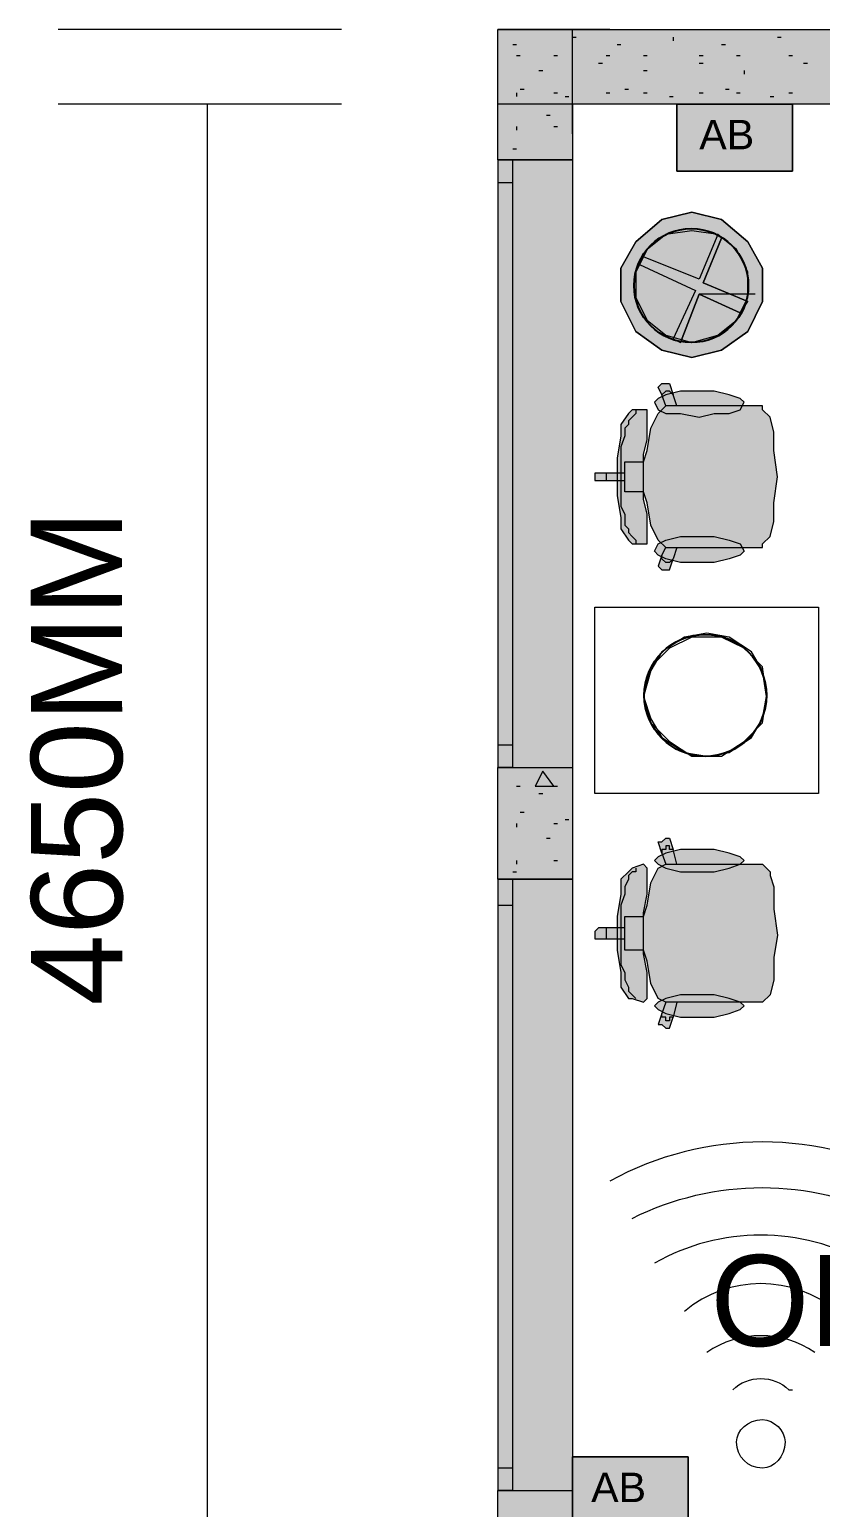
# Model space of a CAD drawing. Header units: inches. Extents: x 0.12 to 8.16, y 2.81 to 8.2.
# Drawn here: x 2.126 to 2.479, y 6.769 to 7.43 of the extents above; entities that cross this region are included whole.
import ezdxf

# ---------------------------------------------------------------- set-up
doc = ezdxf.new("R2010")
doc.units = ezdxf.units.IN
doc.header["$MEASUREMENT"] = 0
for name, color, linetype, true_color in [('PDF_Geometry', 7, 'Continuous', 0x029e21), ('PDF_Solid Fills', 7, 'Continuous', 0xffffff), ('PDF_Text', 7, 'Continuous', 0x5555ff)]:
    doc.layers.add(name, color=color, linetype=linetype, true_color=true_color)
doc.styles.add('PDF F2', font='arial.ttf')

msp = doc.modelspace()

# ---------------------------------------------------------------- hatches: boundary and pattern name
at = {"layer": 'PDF_Solid Fills', "true_color": 0xaaaaaa, "transparency": 33554559}
for points in [[(2.42167, 7.34833), (2.435, 7.345), (2.44667, 7.335), (2.45333, 7.32333), (2.45333, 7.30833), (2.44667, 7.295), (2.435, 7.28667), (2.42167, 7.28333), (2.40833, 7.28667), (2.39667, 7.295), (2.39, 7.30833), (2.39, 7.32333), (2.39667, 7.335), (2.40833, 7.345)], [(2.44667, 7.30833), (2.44333, 7.30333), (2.425, 7.31167), (2.41667, 7.29), (2.41333, 7.29167), (2.42333, 7.31333), (2.39833, 7.325), (2.4, 7.32833), (2.425, 7.31833), (2.43333, 7.33833), (2.435, 7.33667), (2.42667, 7.31667)]]:
    msp.add_hatch(color=253, dxfattribs=at).paths.add_polyline_path(points)
at = {"layer": 'PDF_Solid Fills', "transparency": 33554559}
for points in [[(2.42167, 7.34), (2.43333, 7.33833), (2.44167, 7.33167), (2.44667, 7.32167), (2.44667, 7.31), (2.44167, 7.3), (2.43333, 7.29333), (2.42167, 7.29), (2.41, 7.29333), (2.40167, 7.3), (2.39667, 7.31), (2.39667, 7.32167), (2.40167, 7.33167), (2.41, 7.33833)], [(2.44333, 7.26167), (2.44833, 7.26167), (2.45333, 7.26167), (2.45333, 7.26), (2.45667, 7.25667), (2.45667, 7.25667), (2.45833, 7.25), (2.45833, 7.24167), (2.45833, 7.24167), (2.46, 7.23), (2.37833, 7.23), (2.37833, 7.23167), (2.38, 7.23167), (2.385, 7.23167), (2.39167, 7.23167), (2.39167, 7.23667), (2.395, 7.23667), (2.4, 7.23667), (2.40167, 7.24167), (2.40333, 7.25167), (2.40667, 7.25833), (2.41, 7.26167), (2.40833, 7.26667), (2.40667, 7.27), (2.40833, 7.27167), (2.41, 7.27167), (2.41167, 7.27167), (2.41333, 7.26667), (2.415, 7.26167)], [(2.425, 7.26833), (2.43167, 7.26833), (2.43833, 7.26667), (2.44333, 7.265), (2.445, 7.26333), (2.44333, 7.26), (2.43833, 7.25833), (2.43167, 7.25833), (2.425, 7.25667), (2.41667, 7.25833), (2.41, 7.25833), (2.40667, 7.26), (2.405, 7.26333), (2.40667, 7.265), (2.41, 7.26667), (2.41667, 7.26833)], [(2.38833, 7.23833), (2.39, 7.24833), (2.39, 7.25167), (2.39, 7.25333), (2.39333, 7.25833), (2.395, 7.26), (2.4, 7.26), (2.40167, 7.26), (2.40167, 7.25667), (2.40167, 7.25333), (2.40167, 7.24667), (2.4, 7.24), (2.4, 7.23), (2.38833, 7.23)], [(2.44333, 7.19833), (2.415, 7.19833), (2.41333, 7.19333), (2.41167, 7.18833), (2.41, 7.18833), (2.40833, 7.18833), (2.40667, 7.19), (2.40833, 7.195), (2.41, 7.19833), (2.40667, 7.20167), (2.40333, 7.20833), (2.40167, 7.21833), (2.4, 7.22333), (2.395, 7.22333), (2.39167, 7.22333), (2.39167, 7.22833), (2.385, 7.22833), (2.38, 7.22833), (2.37833, 7.22833), (2.37833, 7.23), (2.46, 7.23), (2.45833, 7.21833), (2.45833, 7.21833), (2.45833, 7.21), (2.45667, 7.20333), (2.45667, 7.20333), (2.45333, 7.2), (2.45333, 7.19833), (2.44833, 7.19833)], [(2.38833, 7.22167), (2.38833, 7.23), (2.4, 7.23), (2.4, 7.22), (2.40167, 7.21333), (2.40167, 7.20667), (2.40167, 7.20333), (2.40167, 7.2), (2.4, 7.2), (2.395, 7.2), (2.39333, 7.20167), (2.39, 7.20667), (2.39, 7.20833), (2.39, 7.21167)], [(2.425, 7.19167), (2.41667, 7.19167), (2.41, 7.19333), (2.40667, 7.195), (2.405, 7.19667), (2.40667, 7.2), (2.41, 7.20167), (2.41667, 7.20333), (2.425, 7.20333), (2.43167, 7.20333), (2.43833, 7.20167), (2.44333, 7.2), (2.445, 7.19667), (2.44333, 7.195), (2.43833, 7.19333), (2.43167, 7.19167)], [(2.44333, 7.05667), (2.44833, 7.05667), (2.45333, 7.05667), (2.45333, 7.05667), (2.45667, 7.05333), (2.45667, 7.05167), (2.45833, 7.04667), (2.45833, 7.03667), (2.45833, 7.03667), (2.46, 7.025), (2.37833, 7.025), (2.37833, 7.02667), (2.38, 7.02833), (2.385, 7.02833), (2.39167, 7.02833), (2.39167, 7.03333), (2.395, 7.03333), (2.4, 7.03333), (2.40167, 7.03833), (2.40333, 7.04833), (2.40667, 7.055), (2.41, 7.05667), (2.40833, 7.06167), (2.40667, 7.06667), (2.40833, 7.06667), (2.41, 7.06833), (2.41167, 7.06833), (2.41333, 7.06333), (2.415, 7.05667)], [(2.425, 7.06333), (2.43167, 7.06333), (2.43833, 7.06167), (2.44333, 7.06), (2.445, 7.05833), (2.44333, 7.05667), (2.43833, 7.055), (2.43167, 7.05333), (2.425, 7.05333), (2.41667, 7.05333), (2.41, 7.055), (2.40667, 7.05667), (2.405, 7.05833), (2.40667, 7.06), (2.41, 7.06167), (2.41667, 7.06333)], [(2.38833, 7.03333), (2.39, 7.04333), (2.39, 7.04667), (2.39, 7.05), (2.39333, 7.05333), (2.395, 7.055), (2.4, 7.05667), (2.40167, 7.055), (2.40167, 7.05333), (2.40167, 7.04833), (2.40167, 7.04333), (2.4, 7.035), (2.4, 7.025), (2.38833, 7.025)], [(2.44333, 6.995), (2.415, 6.995), (2.41333, 6.98833), (2.41167, 6.98333), (2.41, 6.98333), (2.40833, 6.985), (2.40667, 6.985), (2.40833, 6.99), (2.41, 6.995), (2.40667, 6.99667), (2.40333, 7.00333), (2.40167, 7.01333), (2.4, 7.01833), (2.395, 7.01833), (2.39167, 7.01833), (2.39167, 7.02333), (2.385, 7.02333), (2.38, 7.02333), (2.37833, 7.02333), (2.37833, 7.025), (2.46, 7.025), (2.45833, 7.015), (2.45833, 7.015), (2.45833, 7.005), (2.45667, 6.99833), (2.45667, 6.99833), (2.45333, 6.995), (2.45333, 6.995), (2.44833, 6.995)], [(2.38833, 7.01833), (2.38833, 7.025), (2.4, 7.025), (2.4, 7.01667), (2.40167, 7.00833), (2.40167, 7.00333), (2.40167, 6.99833), (2.40167, 6.99667), (2.4, 6.995), (2.395, 6.99667), (2.39333, 6.99667), (2.39, 7.00167), (2.39, 7.005), (2.39, 7.00833)], [(2.425, 6.98833), (2.41667, 6.98833), (2.41, 6.99), (2.40667, 6.99167), (2.405, 6.99333), (2.40667, 6.995), (2.41, 6.99667), (2.41667, 6.99833), (2.425, 6.99833), (2.43167, 6.99833), (2.43833, 6.99667), (2.44333, 6.995), (2.445, 6.99333), (2.44333, 6.99167), (2.43833, 6.99), (2.43167, 6.98833)]]:
    msp.add_hatch(color=256, dxfattribs=at).paths.add_polyline_path(points)

# ---------------------------------------------------------------- linework, layer by layer
at = {"layer": 'PDF_Geometry', "color": 251, "lineweight": 9, "true_color": 0x6a6a6a}
for points in [[(2.265, 7.43), (2.13833, 7.43)], [(2.385, 7.43), (2.335, 7.43)], [(2.36833, 7.38333), (2.36833, 7.43)], [(2.265, 7.39667), (2.13833, 7.39667)], [(2.205, 7.39667), (2.205, 6.76333)], [(2.41, 7.39667), (2.335, 7.39667)], [(2.43333, 7.33833), (2.425, 7.31833), (2.4, 7.32833)], [(2.435, 7.33667), (2.42667, 7.31667), (2.44667, 7.30833)], [(2.39833, 7.325), (2.42333, 7.31333), (2.41333, 7.29167)], [(2.44333, 7.30333), (2.425, 7.31167), (2.41667, 7.29)]]:
    msp.add_lwpolyline(points, dxfattribs=at)
at = {"layer": 'PDF_Geometry', "color": 7, "lineweight": 13}
for points in [[(2.34167, 7.37167), (2.335, 7.37167), (2.335, 7.43), (2.36833, 7.43), (2.505, 7.43), (2.505, 7.42333), (2.505, 7.39667), (2.36833, 7.39667), (2.36833, 7.37167)], [(2.46667, 7.36667), (2.46667, 7.39667), (2.415, 7.39667), (2.415, 7.36667)], [(2.34167, 7.37167), (2.335, 7.37167)], [(2.455, 7.13167), (2.45333, 7.145), (2.445, 7.15333), (2.435, 7.15833), (2.42167, 7.15833), (2.41167, 7.15333), (2.40333, 7.145), (2.4, 7.13167), (2.40333, 7.12), (2.41167, 7.11167), (2.42167, 7.105), (2.435, 7.105), (2.445, 7.11167), (2.45333, 7.12)], [(2.34167, 7.1), (2.335, 7.1)], [(2.42, 6.76333), (2.42, 6.79167), (2.36833, 6.79167), (2.36833, 6.76333)], [(2.34167, 6.77667), (2.335, 6.77667)]]:
    msp.add_lwpolyline(points, close=True, dxfattribs=at)
at = {"layer": 'PDF_Geometry', "color": 54, "lineweight": 13, "true_color": 0x9f9f00}
for points in [[(2.34167, 7.42333), (2.34333, 7.42333)], [(2.36833, 7.42667), (2.37, 7.42667)], [(2.38833, 7.42333), (2.39, 7.42333)], [(2.41333, 7.42667), (2.41333, 7.425)], [(2.435, 7.42333), (2.43667, 7.42333)], [(2.46, 7.42667), (2.46167, 7.42667)], [(2.34333, 7.41833), (2.345, 7.41833)], [(2.36, 7.41833), (2.36167, 7.41833)], [(2.38333, 7.41833), (2.385, 7.41833)], [(2.4, 7.41833), (2.40167, 7.41833)], [(2.425, 7.41833), (2.42667, 7.41833)], [(2.44167, 7.41833), (2.44333, 7.41833)], [(2.465, 7.41833), (2.46667, 7.41833)], [(2.35333, 7.41167), (2.355, 7.41167)], [(2.38, 7.415), (2.38167, 7.415)], [(2.4, 7.41167), (2.40167, 7.41167)], [(2.425, 7.415), (2.42667, 7.415)], [(2.445, 7.41167), (2.445, 7.41)], [(2.47167, 7.415), (2.47333, 7.415)], [(2.345, 7.40333), (2.34667, 7.40333)], [(2.39167, 7.40333), (2.39333, 7.40333)], [(2.43667, 7.40333), (2.43833, 7.40333)], [(2.34333, 7.40167), (2.34333, 7.4)], [(2.36, 7.40167), (2.36167, 7.40167)], [(2.365, 7.4), (2.36667, 7.4)], [(2.38333, 7.40167), (2.385, 7.40167)], [(2.4, 7.40167), (2.40167, 7.40167)], [(2.41167, 7.4), (2.41333, 7.4)], [(2.425, 7.40167), (2.42667, 7.40167)], [(2.44167, 7.40167), (2.44333, 7.40167)], [(2.45667, 7.4), (2.45833, 7.4)], [(2.465, 7.40167), (2.46667, 7.40167)], [(2.335, 7.38833), (2.335, 7.39)], [(2.35667, 7.39167), (2.35833, 7.39167)], [(2.335, 7.38833), (2.335, 7.38833)], [(2.34333, 7.38667), (2.34333, 7.385)], [(2.36, 7.38667), (2.36167, 7.38667)], [(2.34167, 7.37667), (2.34333, 7.37667)], [(2.36833, 7.38), (2.36833, 7.37833)], [(2.34167, 7.1), (2.34333, 7.1)], [(2.34333, 7.09167), (2.345, 7.09167)], [(2.35333, 7.08833), (2.355, 7.08833)], [(2.36, 7.09167), (2.36167, 7.09167)], [(2.345, 7.08), (2.34667, 7.08)], [(2.34333, 7.075), (2.34333, 7.07333)], [(2.36, 7.075), (2.36167, 7.075)], [(2.365, 7.07667), (2.36667, 7.07667)], [(2.35667, 7.06833), (2.35833, 7.06833)], [(2.34167, 7.05333), (2.34333, 7.05333)], [(2.34333, 7.05833), (2.34333, 7.05667)], [(2.36, 7.05833), (2.36167, 7.05833)], [(2.36833, 7.05667), (2.36833, 7.055)], [(2.335, 7.05), (2.335, 7.05)], [(2.34167, 6.77667), (2.34333, 6.77667)]]:
    msp.add_lwpolyline(points, dxfattribs=at)
at = {"layer": 'PDF_Geometry', "color": 1, "lineweight": 13}
for points in [[(2.415, 7.39667), (2.46667, 7.39667), (2.46667, 7.36667), (2.415, 7.36667)], [(2.37833, 7.17167), (2.47833, 7.17167), (2.47833, 7.08833), (2.37833, 7.08833)], [(2.455, 7.13167), (2.45333, 7.14333), (2.44833, 7.15167), (2.43833, 7.15833), (2.42833, 7.16), (2.41833, 7.15833), (2.40833, 7.15167), (2.40333, 7.14333), (2.4, 7.13167), (2.40333, 7.12167), (2.40833, 7.11333), (2.41833, 7.10667), (2.42833, 7.105), (2.43833, 7.10667), (2.44833, 7.11333), (2.45333, 7.12167)], [(2.36833, 6.79167), (2.42, 6.79167), (2.42, 6.76333), (2.36833, 6.76333)]]:
    msp.add_lwpolyline(points, close=True, dxfattribs=at)
at = {"layer": 'PDF_Geometry', "color": 30, "lineweight": 13, "true_color": 0xff6600}
for points in [[(2.335, 7.37167), (2.335, 7.1)], [(2.36833, 7.37167), (2.36833, 7.1)], [(2.335, 7.36167), (2.335, 7.11)], [(2.34167, 7.11), (2.34167, 7.36167)], [(2.335, 7.05), (2.335, 6.77667)], [(2.36833, 7.05), (2.36833, 6.77667)], [(2.335, 7.03833), (2.335, 6.78667)], [(2.34167, 6.78667), (2.34167, 7.03833)]]:
    msp.add_lwpolyline(points, dxfattribs=at)
at = {"layer": 'PDF_Geometry', "color": 30, "lineweight": 9, "true_color": 0xff6600}
for points in [[(2.335, 7.37167), (2.335, 7.36167), (2.34167, 7.36167), (2.34167, 7.37167)], [(2.34167, 7.1), (2.34167, 7.11), (2.335, 7.11), (2.335, 7.1)], [(2.335, 7.05), (2.335, 7.03833), (2.34167, 7.03833), (2.34167, 7.05)], [(2.34167, 6.77667), (2.34167, 6.78667), (2.335, 6.78667), (2.335, 6.77667)]]:
    msp.add_lwpolyline(points, dxfattribs=at)
at = {"layer": 'PDF_Geometry', "color": 7, "lineweight": 13}
for points in [[(2.34167, 7.37167), (2.36833, 7.37167)], [(2.45, 7.31167), (2.425, 7.31167)], [(2.34167, 7.05), (2.335, 7.05), (2.34167, 7.05), (2.335, 7.05), (2.335, 7.1), (2.34167, 7.1), (2.36833, 7.1), (2.36833, 7.05), (2.34167, 7.05), (2.36833, 7.05)], [(2.34167, 7.1), (2.36833, 7.1)], [(2.335, 6.715), (2.335, 6.77667), (2.34167, 6.77667), (2.36833, 6.77667), (2.36833, 6.715)], [(2.34167, 6.77667), (2.36833, 6.77667)]]:
    msp.add_lwpolyline(points, dxfattribs=at)
at = {"layer": 'PDF_Geometry', "color": 8, "lineweight": 13, "true_color": 0x7f7f7f}
for points in [[(2.42167, 7.34833), (2.40833, 7.345), (2.39667, 7.335), (2.39, 7.32333), (2.39, 7.30833), (2.39667, 7.295), (2.40833, 7.28667), (2.42167, 7.28333), (2.435, 7.28667), (2.44667, 7.295), (2.45333, 7.30833), (2.45333, 7.32333), (2.44667, 7.335), (2.435, 7.345)], [(2.42167, 7.29), (2.43333, 7.29333), (2.44167, 7.3), (2.44667, 7.31), (2.44667, 7.32167), (2.44167, 7.33167), (2.43333, 7.33833), (2.42167, 7.34), (2.41, 7.33833), (2.40167, 7.33167), (2.39667, 7.32167), (2.39667, 7.31), (2.40167, 7.3), (2.41, 7.29333)], [(2.42167, 7.34), (2.41, 7.33833), (2.40167, 7.33167), (2.39667, 7.32167), (2.39667, 7.31), (2.40167, 7.3), (2.41, 7.29333), (2.42167, 7.29), (2.43333, 7.29333), (2.44167, 7.3), (2.44667, 7.31), (2.44667, 7.32167), (2.44167, 7.33167), (2.43333, 7.33833)], [(2.44667, 7.30833), (2.42667, 7.31667), (2.435, 7.33667), (2.43333, 7.33833), (2.425, 7.31833), (2.4, 7.32833), (2.39833, 7.325), (2.42333, 7.31333), (2.41333, 7.29167), (2.41667, 7.29), (2.425, 7.31167), (2.44333, 7.30333)]]:
    msp.add_lwpolyline(points, close=True, dxfattribs=at)
at = {"layer": 'PDF_Geometry', "color": 123, "lineweight": 13, "true_color": 0x71cebe}
for points in [[(2.42167, 7.34833), (2.435, 7.345), (2.44667, 7.335), (2.45333, 7.32333), (2.45333, 7.30833), (2.44667, 7.295), (2.435, 7.28667), (2.42167, 7.28333), (2.40833, 7.28667), (2.39667, 7.295), (2.39, 7.30833), (2.39, 7.32333), (2.39667, 7.335), (2.40833, 7.345)], [(2.42167, 7.34), (2.41, 7.33833), (2.40167, 7.33167), (2.39667, 7.32167), (2.39667, 7.31), (2.40167, 7.3), (2.41, 7.29333), (2.42167, 7.29), (2.43333, 7.29333), (2.44167, 7.3), (2.44667, 7.31), (2.44667, 7.32167), (2.44167, 7.33167), (2.43333, 7.33833)]]:
    msp.add_lwpolyline(points, close=True, dxfattribs=at)
at = {"layer": 'PDF_Geometry', "lineweight": 9}
for points in [[(2.415, 7.26167), (2.41333, 7.26667), (2.41167, 7.26833), (2.41, 7.26833), (2.40833, 7.26667), (2.40667, 7.27), (2.40833, 7.27167), (2.41, 7.27167), (2.41167, 7.27167), (2.41333, 7.26667)], [(2.40833, 7.26667), (2.40833, 7.26667)], [(2.40833, 7.26667), (2.40833, 7.26667)], [(2.40833, 7.195), (2.41, 7.19833), (2.415, 7.19833), (2.44333, 7.19833), (2.44833, 7.19833), (2.45333, 7.19833), (2.45333, 7.2), (2.45667, 7.20333), (2.45833, 7.21), (2.45833, 7.21833), (2.46, 7.23), (2.45833, 7.24167), (2.45833, 7.25), (2.45667, 7.25667), (2.45333, 7.26), (2.45333, 7.26167), (2.44833, 7.26167), (2.44333, 7.26167), (2.415, 7.26167), (2.41, 7.26167), (2.40833, 7.26667)], [(2.41, 7.26833), (2.41, 7.26833)], [(2.41167, 7.26833), (2.41167, 7.26833)], [(2.41167, 7.26833), (2.41167, 7.26833)], [(2.39667, 7.26), (2.39667, 7.25833), (2.395, 7.25667), (2.39333, 7.255), (2.39333, 7.25333), (2.39167, 7.25167), (2.39167, 7.24833), (2.39, 7.24333), (2.39, 7.23833), (2.39, 7.235), (2.39, 7.23), (2.39, 7.225), (2.39, 7.22167), (2.39, 7.21667), (2.39167, 7.21333), (2.39167, 7.20833), (2.39333, 7.20667), (2.39333, 7.205), (2.395, 7.20333), (2.39667, 7.20167), (2.39667, 7.2)], [(2.39667, 7.26), (2.39667, 7.26)], [(2.41, 7.19833), (2.40667, 7.20167), (2.40333, 7.20833), (2.40167, 7.21833), (2.4, 7.22333), (2.4, 7.23), (2.4, 7.23667), (2.40167, 7.24167), (2.40333, 7.25167), (2.40667, 7.25833), (2.41, 7.26167)], [(2.41, 7.26167), (2.41, 7.26167)], [(2.45667, 7.25667), (2.45667, 7.25667)], [(2.45833, 7.24167), (2.45833, 7.24167)], [(2.385, 7.23167), (2.38, 7.23167), (2.37833, 7.23167), (2.37833, 7.23), (2.37833, 7.22833), (2.38, 7.22833), (2.385, 7.22833)], [(2.39167, 7.23167), (2.385, 7.23167), (2.38333, 7.23167), (2.38333, 7.23), (2.38333, 7.22833), (2.385, 7.22833), (2.39167, 7.22833)], [(2.38333, 7.23167), (2.38333, 7.23167)], [(2.38333, 7.23167), (2.38333, 7.23167)], [(2.4, 7.22333), (2.395, 7.22333), (2.39167, 7.22333), (2.39167, 7.22833), (2.39167, 7.23), (2.39167, 7.23167), (2.39167, 7.23667), (2.395, 7.23667), (2.4, 7.23667)], [(2.38333, 7.23), (2.38333, 7.23)], [(2.38333, 7.22833), (2.38333, 7.22833)], [(2.45833, 7.21833), (2.45833, 7.21833)], [(2.39667, 7.2), (2.39667, 7.2)], [(2.415, 7.19833), (2.41333, 7.19333), (2.41167, 7.19167), (2.41, 7.19167), (2.40833, 7.19333), (2.40833, 7.195), (2.40667, 7.19), (2.40833, 7.18833), (2.41, 7.18833), (2.41167, 7.18833), (2.41333, 7.19333)], [(2.41, 7.19833), (2.41, 7.19833)], [(2.45667, 7.20333), (2.45667, 7.20333)], [(2.40833, 7.19333), (2.40833, 7.19333)], [(2.41, 7.19167), (2.41, 7.19167)], [(2.41167, 7.19167), (2.41167, 7.19167)], [(2.41167, 7.19167), (2.41167, 7.19167)], [(2.415, 7.05667), (2.41333, 7.06333), (2.41167, 7.06333), (2.41167, 7.065), (2.41, 7.065), (2.41, 7.06333), (2.40833, 7.06333), (2.40833, 7.06167), (2.40667, 7.06667), (2.40833, 7.06667), (2.41, 7.06833), (2.41167, 7.06833), (2.41333, 7.06333)], [(2.40833, 7.06167), (2.41, 7.05667), (2.415, 7.05667), (2.44333, 7.05667), (2.44833, 7.05667), (2.45333, 7.05667), (2.45667, 7.05333), (2.45667, 7.05167), (2.45833, 7.04667), (2.45833, 7.03667), (2.46, 7.025), (2.45833, 7.015), (2.45833, 7.005), (2.45667, 6.99833), (2.45333, 6.995), (2.44833, 6.995), (2.44333, 6.995), (2.43833, 6.99667), (2.43167, 6.99833), (2.425, 6.99833), (2.41667, 6.99833), (2.41, 6.99667), (2.40667, 6.995), (2.405, 6.99333), (2.40667, 6.99167), (2.41, 6.99), (2.41667, 6.98833), (2.425, 6.98833), (2.43167, 6.98833), (2.43833, 6.99), (2.44333, 6.99167), (2.445, 6.99333), (2.44333, 6.995), (2.415, 6.995), (2.41, 6.995), (2.40833, 6.99)], [(2.40833, 7.06167), (2.40833, 7.06167)], [(2.41167, 7.06333), (2.41167, 7.06333)], [(2.39667, 7.055), (2.39667, 7.05333), (2.395, 7.05333), (2.39333, 7.05167), (2.39333, 7.05), (2.39167, 7.04667), (2.39167, 7.04333), (2.39, 7.03833), (2.39, 7.035), (2.39, 7.03), (2.39, 7.025), (2.39, 7.02167), (2.39, 7.01667), (2.39, 7.01167), (2.39167, 7.00833), (2.39167, 7.005), (2.39333, 7.00167), (2.39333, 7), (2.395, 6.99833), (2.39667, 6.99667)], [(2.39667, 7.055), (2.39667, 7.055)], [(2.41, 6.995), (2.40667, 6.99667), (2.40333, 7.00333), (2.40167, 7.01333), (2.4, 7.01833), (2.4, 7.025), (2.4, 7.03333), (2.40167, 7.03833), (2.40333, 7.04833), (2.40667, 7.055), (2.41, 7.05667)], [(2.41, 7.05667), (2.41, 7.05667)], [(2.45333, 7.05667), (2.45333, 7.05667)], [(2.4, 7.01833), (2.395, 7.01833), (2.39167, 7.01833), (2.39167, 7.02333), (2.39167, 7.025), (2.39167, 7.02833), (2.39167, 7.03333), (2.395, 7.03333), (2.4, 7.03333)], [(2.45833, 7.03667), (2.45833, 7.03667)], [(2.385, 7.02833), (2.38, 7.02833), (2.37833, 7.02667), (2.37833, 7.025), (2.37833, 7.02333), (2.38, 7.02333), (2.385, 7.02333)], [(2.39167, 7.02833), (2.385, 7.02833), (2.38333, 7.02833), (2.38333, 7.02667), (2.38333, 7.025), (2.38333, 7.02333), (2.385, 7.02333), (2.39167, 7.02333)], [(2.38333, 7.02667), (2.38333, 7.02667)], [(2.38333, 7.025), (2.38333, 7.025)], [(2.38333, 7.025), (2.38333, 7.025)], [(2.45833, 7.015), (2.45833, 7.015)], [(2.39667, 6.99667), (2.39667, 6.99667)], [(2.39667, 6.99667), (2.39667, 6.99667)], [(2.415, 6.995), (2.41333, 6.98833), (2.41167, 6.98833), (2.41167, 6.98667), (2.41, 6.98667), (2.41, 6.98833), (2.40833, 6.98833), (2.40833, 6.99), (2.40667, 6.985), (2.40833, 6.985), (2.41, 6.98333), (2.41167, 6.98333), (2.41333, 6.98833)], [(2.41, 6.995), (2.41, 6.995)], [(2.45333, 6.995), (2.45333, 6.995)], [(2.45667, 6.99833), (2.45667, 6.99833)], [(2.40833, 6.98833), (2.40833, 6.98833)], [(2.41167, 6.98667), (2.41167, 6.98667)]]:
    msp.add_lwpolyline(points, dxfattribs=at)
for points in [[(2.425, 7.26833), (2.41667, 7.26833), (2.41, 7.26667), (2.40667, 7.265), (2.405, 7.26333), (2.40667, 7.26), (2.41, 7.25833), (2.41667, 7.25833), (2.425, 7.25667), (2.43167, 7.25833), (2.43833, 7.25833), (2.44333, 7.26), (2.445, 7.26333), (2.44333, 7.265), (2.43833, 7.26667), (2.43167, 7.26833)], [(2.40167, 7.21333), (2.4, 7.22), (2.4, 7.23), (2.4, 7.24), (2.40167, 7.24667), (2.40167, 7.25333), (2.40167, 7.25667), (2.40167, 7.26), (2.4, 7.26), (2.395, 7.26), (2.39333, 7.25833), (2.39, 7.25333), (2.39, 7.25167), (2.39, 7.24833), (2.38833, 7.23833), (2.38833, 7.23), (2.38833, 7.22167), (2.39, 7.21167), (2.39, 7.20833), (2.39, 7.20667), (2.39333, 7.20167), (2.395, 7.2), (2.4, 7.2), (2.40167, 7.2), (2.40167, 7.20333), (2.40167, 7.20667)], [(2.425, 7.19167), (2.41667, 7.19167), (2.41, 7.19333), (2.40667, 7.195), (2.405, 7.19667), (2.40667, 7.2), (2.41, 7.20167), (2.41667, 7.20333), (2.425, 7.20333), (2.43167, 7.20333), (2.43833, 7.20167), (2.44333, 7.2), (2.445, 7.19667), (2.44333, 7.195), (2.43833, 7.19333), (2.43167, 7.19167)], [(2.425, 7.06333), (2.41667, 7.06333), (2.41, 7.06167), (2.40667, 7.06), (2.405, 7.05833), (2.40667, 7.05667), (2.41, 7.055), (2.41667, 7.05333), (2.425, 7.05333), (2.43167, 7.05333), (2.43833, 7.055), (2.44333, 7.05667), (2.445, 7.05833), (2.44333, 7.06), (2.43833, 7.06167), (2.43167, 7.06333)], [(2.40167, 7.00833), (2.4, 7.01667), (2.4, 7.025), (2.4, 7.035), (2.40167, 7.04333), (2.40167, 7.04833), (2.40167, 7.05333), (2.40167, 7.055), (2.4, 7.05667), (2.395, 7.055), (2.39333, 7.05333), (2.39, 7.05), (2.39, 7.04667), (2.39, 7.04333), (2.38833, 7.03333), (2.38833, 7.025), (2.38833, 7.01833), (2.39, 7.00833), (2.39, 7.005), (2.39, 7.00167), (2.39333, 6.99667), (2.395, 6.99667), (2.4, 6.995), (2.40167, 6.99667), (2.40167, 6.99833), (2.40167, 7.00333)]]:
    msp.add_lwpolyline(points, close=True, dxfattribs=at)
at = {"layer": 'PDF_Geometry', "color": 54, "lineweight": 13, "true_color": 0x9f9f00}
msp.add_lwpolyline([(2.355, 7.09833), (2.35167, 7.09167), (2.36, 7.09167)], close=True, dxfattribs=at)
at = {"layer": 'PDF_Geometry', "color": 7, "lineweight": 25}
for centre, radius in [((2.42141, 7.31551), 0.02551), ((2.42772, 7.13222), 0.02728)]:
    msp.add_circle(centre, radius, dxfattribs=at)
at = {"layer": 'PDF_Geometry', "color": 5, "lineweight": 9}
for centre, radius, start, end in [((2.45333, 6.79035), 0.14215, 61.26877, 118.73123), ((2.4525, 6.79433), 0.0965, 60.51275, 119.48725), ((2.4525, 6.81622), 0.05294, 49.80938, 130.19062), ((2.4525, 6.80315), 0.04269, 55.51739, 124.48261)]:
    msp.add_arc(centre, radius, start, end, dxfattribs=at)
for points in [[(2.395, 6.89833), (2.43167, 6.91667), (2.475, 6.91667), (2.51, 6.89833)], [(2.44, 6.82167), (2.44667, 6.82833), (2.45833, 6.82833), (2.465, 6.82167)], [(2.465, 6.82167), (2.46667, 6.82167), (2.46667, 6.82167), (2.46667, 6.82167)], [(2.44167, 6.79833), (2.44167, 6.80333), (2.44667, 6.80833), (2.45333, 6.80833)], [(2.45333, 6.80833), (2.45833, 6.80833), (2.46333, 6.80333), (2.46333, 6.79833)], [(2.45333, 6.78667), (2.44667, 6.78667), (2.44167, 6.79167), (2.44167, 6.79833)], [(2.46333, 6.79833), (2.46333, 6.79167), (2.45833, 6.78667), (2.45333, 6.78667)]]:
    msp.add_open_spline(points, degree=3, dxfattribs=at)
at = {"layer": 'PDF_Solid Fills', "lineweight": 25, "transparency": 33554559}
for points in [[(2.335, 7.43), (2.36833, 7.43), (2.335, 7.37167), (2.36833, 7.37167)], [(2.36833, 7.43), (2.505, 7.43), (2.36833, 7.39667), (2.505, 7.39667)], [(2.335, 7.37167), (2.36833, 7.37167), (2.335, 7.1), (2.36833, 7.1)], [(2.335, 7.37167), (2.34167, 7.37167), (2.335, 7.1), (2.34167, 7.1)], [(2.335, 7.1), (2.36833, 7.1), (2.335, 7.05), (2.36833, 7.05)], [(2.335, 7.05), (2.36833, 7.05), (2.335, 6.77667), (2.36833, 6.77667)], [(2.335, 7.05), (2.34167, 7.05), (2.335, 6.77667), (2.34167, 6.77667)], [(2.335, 6.77667), (2.36833, 6.77667), (2.335, 6.715), (2.36833, 6.715)]]:
    msp.add_solid(points, dxfattribs=at)
at = {"layer": 'PDF_Solid Fills', "color": 17, "lineweight": 25, "true_color": 0x804040, "transparency": 33554559}
for points in [[(2.415, 7.39667), (2.46667, 7.39667), (2.415, 7.36667), (2.46667, 7.36667)], [(2.36833, 6.79167), (2.42, 6.79167), (2.36833, 6.76333), (2.42, 6.76333)]]:
    msp.add_solid(points, dxfattribs=at)

# ---------------------------------------------------------------- texts
at = {"layer": 'PDF_Text', "color": 7, "true_color": 0xffffff, "char_height": 0.013175, "attachment_point": 4, "style": 'PDF F2'}
for insert in [(2.425, 7.38302), (2.37667, 6.77802)]:
    msp.add_mtext('AB', dxfattribs=dict(at, insert=insert))
at = {"layer": 'PDF_Text', "insert": (2.14701, 6.99348), "char_height": 0.040799, "attachment_point": 4, "rotation": 90.04911, "style": 'PDF F2'}
msp.add_mtext('4650MM', dxfattribs=at)
at = {"layer": 'PDF_Text', "insert": (2.43, 6.86129), "char_height": 0.040723, "attachment_point": 4, "style": 'PDF F2'}
msp.add_mtext('OFFICE 01', dxfattribs=at)

doc.saveas('drawing.dxf')
